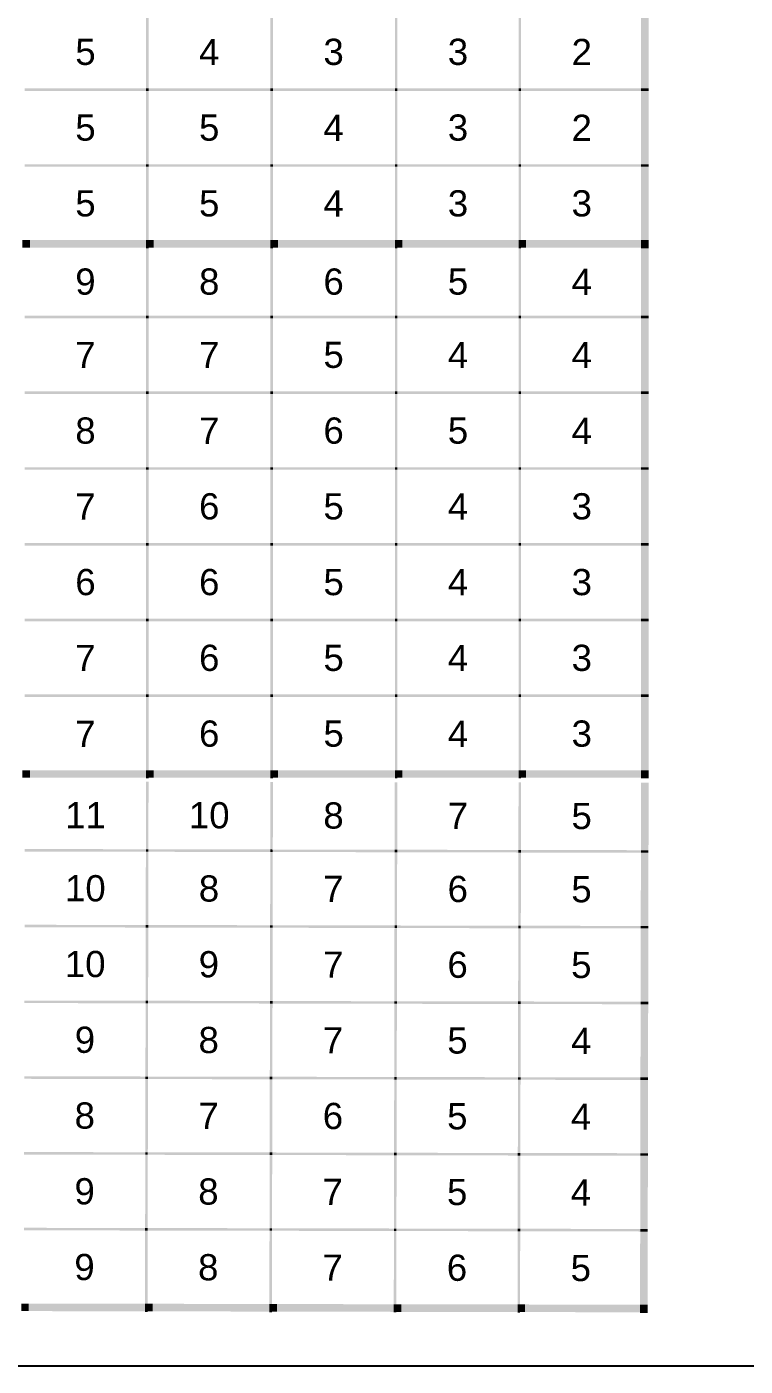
# Model space of a CAD drawing. Header units: inches. Extents: x 4293 to 10865, y -6935 to 441.
# Drawn here: x 5454.7 to 5591.2, y -675.9 to -421.3 of the extents above; entities that cross this region are included whole.
import ezdxf

# ---------------------------------------------------------------- set-up
doc = ezdxf.new("R2010")
doc.units = ezdxf.units.IN
doc.header["$MEASUREMENT"] = 0
doc.layers.get('Defpoints').update_dxf_attribs({"color": 104})
doc.layers.add('PDF_Text', color=7, linetype='Continuous', lineweight=35)
doc.styles.add('PDF Arial', font='arial.ttf')

# ---------------------------------------------------------------- blocks, each defined once
blk = doc.blocks.new('A$C8dca8dff')
at = {"transparency": 33554610}
for points in [[(6.02, -11.3217), (6.0267, -11.3217), (6.02, -11.515), (6.0267, -11.515)], [(6.3483, -11.3217), (6.355, -11.3217), (6.3483, -11.515), (6.355, -11.515)], [(6.6767, -11.3217), (6.6833, -11.3217), (6.6767, -11.515), (6.6833, -11.515)], [(7.0033, -11.3217), (7.01, -11.3217), (7.0033, -11.515), (7.01, -11.515)], [(7.3267, -11.3217), (7.3467, -11.3217), (7.3267, -11.515), (7.3467, -11.515)], [(5.7, -11.515), (6.02, -11.515), (5.7, -11.5217), (6.02, -11.5217)], [(6.02, -11.515), (6.0267, -11.515), (6.02, -11.5217), (6.0267, -11.5217)], [(6.02, -11.5217), (6.0267, -11.5217), (6.02, -11.715), (6.0267, -11.715)], [(6.0267, -11.515), (6.3483, -11.515), (6.0267, -11.5217), (6.3483, -11.5217)], [(6.3483, -11.515), (6.355, -11.515), (6.3483, -11.5217), (6.355, -11.5217)], [(6.3483, -11.5217), (6.355, -11.5217), (6.3483, -11.715), (6.355, -11.715)], [(6.355, -11.515), (6.6767, -11.515), (6.355, -11.5217), (6.6767, -11.5217)], [(6.6767, -11.515), (6.6833, -11.515), (6.6767, -11.5217), (6.6833, -11.5217)], [(6.6767, -11.5217), (6.6833, -11.5217), (6.6767, -11.715), (6.6833, -11.715)], [(6.6833, -11.515), (7.0033, -11.515), (6.6833, -11.5217), (7.0033, -11.5217)], [(7.0033, -11.515), (7.01, -11.515), (7.0033, -11.5217), (7.01, -11.5217)], [(7.0033, -11.5217), (7.01, -11.5217), (7.0033, -11.715), (7.01, -11.715)], [(7.01, -11.515), (7.3267, -11.515), (7.01, -11.5217), (7.3267, -11.5217)], [(7.3267, -11.515), (7.3467, -11.515), (7.3267, -11.5217), (7.3467, -11.5217)], [(7.3267, -11.5217), (7.3467, -11.5217), (7.3267, -11.715), (7.3467, -11.715)], [(5.7, -11.715), (6.02, -11.715), (5.7, -11.7217), (6.02, -11.7217)], [(6.02, -11.715), (6.0267, -11.715), (6.02, -11.7217), (6.0267, -11.7217)], [(6.02, -11.7217), (6.0267, -11.7217), (6.02, -11.915), (6.0267, -11.915)], [(6.0267, -11.715), (6.3483, -11.715), (6.0267, -11.7217), (6.3483, -11.7217)], [(6.3483, -11.715), (6.355, -11.715), (6.3483, -11.7217), (6.355, -11.7217)], [(6.3483, -11.7217), (6.355, -11.7217), (6.3483, -11.915), (6.355, -11.915)], [(6.355, -11.715), (6.6767, -11.715), (6.355, -11.7217), (6.6767, -11.7217)], [(6.6767, -11.715), (6.6833, -11.715), (6.6767, -11.7217), (6.6833, -11.7217)], [(6.6767, -11.7217), (6.6833, -11.7217), (6.6767, -11.915), (6.6833, -11.915)], [(6.6833, -11.715), (7.0033, -11.715), (6.6833, -11.7217), (7.0033, -11.7217)], [(7.0033, -11.715), (7.01, -11.715), (7.0033, -11.7217), (7.01, -11.7217)], [(7.0033, -11.7217), (7.01, -11.7217), (7.0033, -11.915), (7.01, -11.915)], [(7.01, -11.715), (7.3267, -11.715), (7.01, -11.7217), (7.3267, -11.7217)], [(7.3267, -11.715), (7.3467, -11.715), (7.3267, -11.7217), (7.3467, -11.7217)], [(7.3267, -11.7217), (7.3467, -11.7217), (7.3267, -11.915), (7.3467, -11.915)], [(5.6933, -11.915), (5.7133, -11.915), (5.6933, -11.935), (5.7133, -11.935)], [(5.7133, -11.915), (6.02, -11.915), (5.7133, -11.935), (6.02, -11.935)], [(6.02, -11.915), (6.04, -11.915), (6.02, -11.935), (6.04, -11.935)], [(6.04, -11.915), (6.3483, -11.915), (6.04, -11.935), (6.3483, -11.935)], [(6.3483, -11.915), (6.3683, -11.915), (6.3483, -11.935), (6.3683, -11.935)], [(6.3683, -11.915), (6.6767, -11.915), (6.3683, -11.935), (6.6767, -11.935)], [(6.6767, -11.915), (6.6967, -11.915), (6.6767, -11.935), (6.6967, -11.935)], [(6.6967, -11.915), (7.0033, -11.915), (6.6967, -11.935), (7.0033, -11.935)], [(7.0033, -11.915), (7.0233, -11.915), (7.0033, -11.935), (7.0233, -11.935)], [(7.0233, -11.915), (7.3267, -11.915), (7.0233, -11.935), (7.3267, -11.935)], [(7.3267, -11.915), (7.3467, -11.915), (7.3267, -11.9367), (7.3467, -11.9367)], [(6.02, -11.935), (6.0267, -11.935), (6.02, -11.9367), (6.0267, -11.9367)], [(6.02, -11.9367), (6.0267, -11.9367), (6.02, -12.115), (6.0267, -12.115)], [(6.3483, -11.935), (6.355, -11.935), (6.3483, -11.9367), (6.355, -11.9367)], [(6.3483, -11.9367), (6.355, -11.9367), (6.3483, -12.115), (6.355, -12.115)], [(6.6767, -11.935), (6.6833, -11.935), (6.6767, -11.9367), (6.6833, -11.9367)], [(6.6767, -11.9367), (6.6833, -11.9367), (6.6767, -12.115), (6.6833, -12.115)], [(7.0033, -11.935), (7.01, -11.935), (7.0033, -11.9367), (7.01, -11.9367)], [(7.0033, -11.9367), (7.01, -11.9367), (7.0033, -12.115), (7.01, -12.115)], [(7.3267, -11.9367), (7.3467, -11.9367), (7.3267, -12.115), (7.3467, -12.115)], [(5.7, -12.115), (6.02, -12.115), (5.7, -12.1217), (6.02, -12.1217)], [(6.02, -12.115), (6.0267, -12.115), (6.02, -12.1217), (6.0267, -12.1217)], [(6.02, -12.1217), (6.0267, -12.1217), (6.02, -12.315), (6.0267, -12.315)], [(6.0267, -12.115), (6.3483, -12.115), (6.0267, -12.1217), (6.3483, -12.1217)], [(6.3483, -12.115), (6.355, -12.115), (6.3483, -12.1217), (6.355, -12.1217)], [(6.3483, -12.1217), (6.355, -12.1217), (6.3483, -12.315), (6.355, -12.315)], [(6.355, -12.115), (6.6767, -12.115), (6.355, -12.1217), (6.6767, -12.1217)], [(6.6767, -12.115), (6.6833, -12.115), (6.6767, -12.1217), (6.6833, -12.1217)], [(6.6767, -12.1217), (6.6833, -12.1217), (6.6767, -12.315), (6.6833, -12.315)], [(6.6833, -12.115), (7.0033, -12.115), (6.6833, -12.1217), (7.0033, -12.1217)], [(7.0033, -12.115), (7.01, -12.115), (7.0033, -12.1217), (7.01, -12.1217)], [(7.0033, -12.1217), (7.01, -12.1217), (7.0033, -12.315), (7.01, -12.315)], [(7.01, -12.115), (7.3267, -12.115), (7.01, -12.1217), (7.3267, -12.1217)], [(7.3267, -12.115), (7.3467, -12.115), (7.3267, -12.1217), (7.3467, -12.1217)], [(7.3267, -12.1217), (7.3467, -12.1217), (7.3267, -12.315), (7.3467, -12.315)], [(5.7, -12.315), (6.02, -12.315), (5.7, -12.3217), (6.02, -12.3217)], [(6.02, -12.315), (6.0267, -12.315), (6.02, -12.3217), (6.0267, -12.3217)], [(6.02, -12.3217), (6.0267, -12.3217), (6.02, -12.515), (6.0267, -12.515)], [(6.0267, -12.315), (6.3483, -12.315), (6.0267, -12.3217), (6.3483, -12.3217)], [(6.3483, -12.315), (6.355, -12.315), (6.3483, -12.3217), (6.355, -12.3217)], [(6.3483, -12.3217), (6.355, -12.3217), (6.3483, -12.515), (6.355, -12.515)], [(6.355, -12.315), (6.6767, -12.315), (6.355, -12.3217), (6.6767, -12.3217)], [(6.6767, -12.315), (6.6833, -12.315), (6.6767, -12.3217), (6.6833, -12.3217)], [(6.6767, -12.3217), (6.6833, -12.3217), (6.6767, -12.515), (6.6833, -12.515)], [(6.6833, -12.315), (7.0033, -12.315), (6.6833, -12.3217), (7.0033, -12.3217)], [(7.0033, -12.315), (7.01, -12.315), (7.0033, -12.3217), (7.01, -12.3217)], [(7.0033, -12.3217), (7.01, -12.3217), (7.0033, -12.515), (7.01, -12.515)], [(7.01, -12.315), (7.3267, -12.315), (7.01, -12.3217), (7.3267, -12.3217)], [(7.3267, -12.315), (7.3467, -12.315), (7.3267, -12.3217), (7.3467, -12.3217)], [(7.3267, -12.3217), (7.3467, -12.3217), (7.3267, -12.515), (7.3467, -12.515)], [(5.7, -12.515), (6.02, -12.515), (5.7, -12.5217), (6.02, -12.5217)], [(6.02, -12.515), (6.0267, -12.515), (6.02, -12.5217), (6.0267, -12.5217)], [(6.0267, -12.515), (6.3483, -12.515), (6.0267, -12.5217), (6.3483, -12.5217)], [(6.3483, -12.515), (6.355, -12.515), (6.3483, -12.5217), (6.355, -12.5217)], [(6.355, -12.515), (6.6767, -12.515), (6.355, -12.5217), (6.6767, -12.5217)], [(6.6767, -12.515), (6.6833, -12.515), (6.6767, -12.5217), (6.6833, -12.5217)], [(6.6833, -12.515), (7.0033, -12.515), (6.6833, -12.5217), (7.0033, -12.5217)], [(7.0033, -12.515), (7.01, -12.515), (7.0033, -12.5217), (7.01, -12.5217)], [(7.01, -12.515), (7.3267, -12.515), (7.01, -12.5217), (7.3267, -12.5217)], [(7.3267, -12.515), (7.3467, -12.515), (7.3267, -12.5217), (7.3467, -12.5217)], [(6.02, -12.5217), (6.0267, -12.5217), (6.02, -12.715), (6.0267, -12.715)], [(6.3483, -12.5217), (6.355, -12.5217), (6.3483, -12.715), (6.355, -12.715)], [(6.6767, -12.5217), (6.6833, -12.5217), (6.6767, -12.715), (6.6833, -12.715)], [(7.0033, -12.5217), (7.01, -12.5217), (7.0033, -12.715), (7.01, -12.715)], [(7.3267, -12.5217), (7.3467, -12.5217), (7.3267, -12.715), (7.3467, -12.715)], [(5.7, -12.715), (6.02, -12.715), (5.7, -12.7217), (6.02, -12.7217)], [(6.02, -12.715), (6.0267, -12.715), (6.02, -12.7217), (6.0267, -12.7217)], [(6.02, -12.7217), (6.0267, -12.7217), (6.02, -12.915), (6.0267, -12.915)], [(6.0267, -12.715), (6.3483, -12.715), (6.0267, -12.7217), (6.3483, -12.7217)], [(6.3483, -12.715), (6.355, -12.715), (6.3483, -12.7217), (6.355, -12.7217)], [(6.3483, -12.7217), (6.355, -12.7217), (6.3483, -12.915), (6.355, -12.915)], [(6.355, -12.715), (6.6767, -12.715), (6.355, -12.7217), (6.6767, -12.7217)], [(6.6767, -12.715), (6.6833, -12.715), (6.6767, -12.7217), (6.6833, -12.7217)], [(6.6767, -12.7217), (6.6833, -12.7217), (6.6767, -12.915), (6.6833, -12.915)], [(6.6833, -12.715), (7.0033, -12.715), (6.6833, -12.7217), (7.0033, -12.7217)], [(7.0033, -12.715), (7.01, -12.715), (7.0033, -12.7217), (7.01, -12.7217)], [(7.0033, -12.7217), (7.01, -12.7217), (7.0033, -12.915), (7.01, -12.915)], [(7.01, -12.715), (7.3267, -12.715), (7.01, -12.7217), (7.3267, -12.7217)], [(7.3267, -12.715), (7.3467, -12.715), (7.3267, -12.7217), (7.3467, -12.7217)], [(7.3267, -12.7217), (7.3467, -12.7217), (7.3267, -12.915), (7.3467, -12.915)], [(5.7, -12.915), (6.02, -12.915), (5.7, -12.9217), (6.02, -12.9217)], [(6.02, -12.915), (6.0267, -12.915), (6.02, -12.9217), (6.0267, -12.9217)], [(6.02, -12.9217), (6.0267, -12.9217), (6.02, -13.115), (6.0267, -13.115)], [(6.0267, -12.915), (6.3483, -12.915), (6.0267, -12.9217), (6.3483, -12.9217)], [(6.3483, -12.915), (6.355, -12.915), (6.3483, -12.9217), (6.355, -12.9217)], [(6.3483, -12.9217), (6.355, -12.9217), (6.3483, -13.115), (6.355, -13.115)], [(6.355, -12.915), (6.6767, -12.915), (6.355, -12.9217), (6.6767, -12.9217)], [(6.6767, -12.915), (6.6833, -12.915), (6.6767, -12.9217), (6.6833, -12.9217)], [(6.6767, -12.9217), (6.6833, -12.9217), (6.6767, -13.115), (6.6833, -13.115)], [(6.6833, -12.915), (7.0033, -12.915), (6.6833, -12.9217), (7.0033, -12.9217)], [(7.0033, -12.915), (7.01, -12.915), (7.0033, -12.9217), (7.01, -12.9217)], [(7.0033, -12.9217), (7.01, -12.9217), (7.0033, -13.115), (7.01, -13.115)], [(7.01, -12.915), (7.3267, -12.915), (7.01, -12.9217), (7.3267, -12.9217)], [(7.3267, -12.915), (7.3467, -12.915), (7.3267, -12.9217), (7.3467, -12.9217)], [(7.3267, -12.9217), (7.3467, -12.9217), (7.3267, -13.115), (7.3467, -13.115)], [(5.7, -13.115), (6.02, -13.115), (5.7, -13.1217), (6.02, -13.1217)], [(6.02, -13.115), (6.0267, -13.115), (6.02, -13.1217), (6.0267, -13.1217)], [(6.0267, -13.115), (6.3483, -13.115), (6.0267, -13.1217), (6.3483, -13.1217)], [(6.3483, -13.115), (6.355, -13.115), (6.3483, -13.1217), (6.355, -13.1217)], [(6.355, -13.115), (6.6767, -13.115), (6.355, -13.1217), (6.6767, -13.1217)], [(6.6767, -13.115), (6.6833, -13.115), (6.6767, -13.1217), (6.6833, -13.1217)], [(6.6833, -13.115), (7.0033, -13.115), (6.6833, -13.1217), (7.0033, -13.1217)], [(7.0033, -13.115), (7.01, -13.115), (7.0033, -13.1217), (7.01, -13.1217)], [(7.01, -13.115), (7.3267, -13.115), (7.01, -13.1217), (7.3267, -13.1217)], [(7.3267, -13.115), (7.3467, -13.115), (7.3267, -13.1217), (7.3467, -13.1217)], [(6.02, -13.1217), (6.0267, -13.1217), (6.02, -13.315), (6.0267, -13.315)], [(6.3483, -13.1217), (6.355, -13.1217), (6.3483, -13.315), (6.355, -13.315)], [(6.6767, -13.1217), (6.6833, -13.1217), (6.6767, -13.315), (6.6833, -13.315)], [(7.0033, -13.1217), (7.01, -13.1217), (7.0033, -13.315), (7.01, -13.315)], [(7.3267, -13.1217), (7.3467, -13.1217), (7.3267, -13.315), (7.3467, -13.315)], [(5.6933, -13.315), (5.7133, -13.315), (5.6933, -13.335), (5.7133, -13.335)], [(5.7133, -13.315), (6.02, -13.315), (5.7133, -13.335), (6.02, -13.335)], [(6.02, -13.315), (6.04, -13.315), (6.02, -13.335), (6.04, -13.335)], [(6.04, -13.315), (6.3483, -13.315), (6.04, -13.335), (6.3483, -13.335)], [(6.3483, -13.315), (6.3683, -13.315), (6.3483, -13.335), (6.3683, -13.335)], [(6.3683, -13.315), (6.6767, -13.315), (6.3683, -13.335), (6.6767, -13.335)], [(6.6767, -13.315), (6.6967, -13.315), (6.6767, -13.335), (6.6967, -13.335)], [(6.6967, -13.315), (7.0033, -13.315), (6.6967, -13.335), (7.0033, -13.335)], [(7.0033, -13.315), (7.0233, -13.315), (7.0033, -13.335), (7.0233, -13.335)], [(7.0233, -13.315), (7.3267, -13.315), (7.0233, -13.335), (7.3267, -13.335)], [(7.3267, -13.315), (7.3467, -13.315), (7.3267, -13.3367), (7.3467, -13.3367)], [(6.0199, -13.3453), (6.0266, -13.3453), (6.0196, -13.5236), (6.0262, -13.5236)], [(6.02, -13.335), (6.0267, -13.335), (6.02, -13.3367), (6.0267, -13.3367)], [(6.3482, -13.3459), (6.3549, -13.3459), (6.3479, -13.5242), (6.3546, -13.5243)], [(6.3483, -13.335), (6.355, -13.335), (6.3483, -13.3367), (6.355, -13.3367)], [(6.6766, -13.3465), (6.6832, -13.3466), (6.6762, -13.5249), (6.6829, -13.5249)], [(6.6767, -13.335), (6.6833, -13.335), (6.6767, -13.3367), (6.6833, -13.3367)], [(7.0032, -13.3472), (7.0099, -13.3472), (7.0029, -13.5255), (7.0095, -13.5255)], [(7.0033, -13.335), (7.01, -13.335), (7.0033, -13.3367), (7.01, -13.3367)], [(7.3266, -13.3478), (7.3466, -13.3478), (7.3262, -13.5261), (7.3462, -13.5262)], [(5.6996, -13.523), (6.0196, -13.5236), (5.6995, -13.5297), (6.0195, -13.5303)], [(6.0195, -13.5303), (6.0262, -13.5303), (6.0192, -13.7236), (6.0258, -13.7236)], [(6.0196, -13.5236), (6.0262, -13.5236), (6.0195, -13.5303), (6.0262, -13.5303)], [(6.0262, -13.5236), (6.3479, -13.5242), (6.0262, -13.5303), (6.3479, -13.5309)], [(6.3479, -13.5309), (6.3545, -13.5309), (6.3475, -13.7242), (6.3542, -13.7243)], [(6.3479, -13.5242), (6.3546, -13.5243), (6.3479, -13.5309), (6.3545, -13.5309)], [(6.3546, -13.5243), (6.6762, -13.5249), (6.3545, -13.5309), (6.6762, -13.5315)], [(6.6762, -13.5315), (6.6829, -13.5316), (6.6758, -13.7249), (6.6825, -13.7249)], [(6.6762, -13.5249), (6.6829, -13.5249), (6.6762, -13.5315), (6.6829, -13.5316)], [(6.6829, -13.5249), (7.0029, -13.5255), (6.6829, -13.5316), (7.0029, -13.5322)], [(7.0029, -13.5322), (7.0095, -13.5322), (7.0025, -13.7255), (7.0092, -13.7255)], [(7.0029, -13.5255), (7.0095, -13.5255), (7.0029, -13.5322), (7.0095, -13.5322)], [(7.0095, -13.5255), (7.3262, -13.5261), (7.0095, -13.5322), (7.3262, -13.5328)], [(7.3262, -13.5328), (7.3462, -13.5328), (7.3258, -13.7261), (7.3458, -13.7262)], [(7.3262, -13.5261), (7.3462, -13.5262), (7.3262, -13.5328), (7.3462, -13.5328)], [(5.6992, -13.723), (6.0192, -13.7236), (5.6992, -13.7297), (6.0192, -13.7303)], [(6.0192, -13.7303), (6.0258, -13.7303), (6.0188, -13.9236), (6.0255, -13.9236)], [(6.0192, -13.7236), (6.0258, -13.7236), (6.0192, -13.7303), (6.0258, -13.7303)], [(6.0258, -13.7236), (6.3475, -13.7242), (6.0258, -13.7303), (6.3475, -13.7309)], [(6.3475, -13.7309), (6.3542, -13.7309), (6.3471, -13.9242), (6.3538, -13.9243)], [(6.3475, -13.7242), (6.3542, -13.7243), (6.3475, -13.7309), (6.3542, -13.7309)], [(6.3542, -13.7243), (6.6758, -13.7249), (6.3542, -13.7309), (6.6758, -13.7315)], [(6.6758, -13.7315), (6.6825, -13.7316), (6.6754, -13.9249), (6.6821, -13.9249)], [(6.6758, -13.7249), (6.6825, -13.7249), (6.6758, -13.7315), (6.6825, -13.7316)], [(6.6825, -13.7249), (7.0025, -13.7255), (6.6825, -13.7316), (7.0025, -13.7322)], [(7.0025, -13.7322), (7.0091, -13.7322), (7.0021, -13.9255), (7.0088, -13.9255)], [(7.0025, -13.7255), (7.0092, -13.7255), (7.0025, -13.7322), (7.0091, -13.7322)], [(7.0092, -13.7255), (7.3258, -13.7261), (7.0091, -13.7322), (7.3258, -13.7328)], [(7.3258, -13.7328), (7.3458, -13.7328), (7.3254, -13.9261), (7.3454, -13.9262)], [(7.3258, -13.7261), (7.3458, -13.7262), (7.3258, -13.7328), (7.3458, -13.7328)], [(5.6988, -13.923), (6.0188, -13.9236), (5.6988, -13.9297), (6.0188, -13.9303)], [(6.0188, -13.9303), (6.0254, -13.9303), (6.0184, -14.1236), (6.0251, -14.1236)], [(6.0188, -13.9236), (6.0255, -13.9236), (6.0188, -13.9303), (6.0254, -13.9303)], [(6.0255, -13.9236), (6.3471, -13.9242), (6.0254, -13.9303), (6.3471, -13.9309)], [(6.3471, -13.9309), (6.3538, -13.9309), (6.3467, -14.1242), (6.3534, -14.1242)], [(6.3471, -13.9242), (6.3538, -13.9243), (6.3471, -13.9309), (6.3538, -13.9309)], [(6.3538, -13.9243), (6.6754, -13.9249), (6.3538, -13.9309), (6.6754, -13.9315)], [(6.6754, -13.9315), (6.6821, -13.9316), (6.6751, -14.1249), (6.6817, -14.1249)], [(6.6754, -13.9249), (6.6821, -13.9249), (6.6754, -13.9315), (6.6821, -13.9316)], [(6.6821, -13.9249), (7.0021, -13.9255), (6.6821, -13.9316), (7.0021, -13.9322)], [(7.0021, -13.9322), (7.0088, -13.9322), (7.0017, -14.1255), (7.0084, -14.1255)], [(7.0021, -13.9255), (7.0088, -13.9255), (7.0021, -13.9322), (7.0088, -13.9322)], [(7.0088, -13.9255), (7.3254, -13.9261), (7.0088, -13.9322), (7.3254, -13.9328)], [(7.3254, -13.9261), (7.3454, -13.9262), (7.3254, -13.9328), (7.3454, -13.9328)], [(7.3254, -13.9328), (7.3454, -13.9328), (7.325, -14.1261), (7.345, -14.1262)], [(5.6984, -14.123), (6.0184, -14.1236), (5.6984, -14.1297), (6.0184, -14.1303)], [(6.0184, -14.1303), (6.0251, -14.1303), (6.018, -14.3236), (6.0247, -14.3236)], [(6.0184, -14.1236), (6.0251, -14.1236), (6.0184, -14.1303), (6.0251, -14.1303)], [(6.0251, -14.1236), (6.3467, -14.1242), (6.0251, -14.1303), (6.3467, -14.1309)], [(6.3467, -14.1309), (6.3534, -14.1309), (6.3463, -14.3242), (6.353, -14.3242)], [(6.3467, -14.1242), (6.3534, -14.1242), (6.3467, -14.1309), (6.3534, -14.1309)], [(6.3534, -14.1242), (6.6751, -14.1249), (6.3534, -14.1309), (6.675, -14.1315)], [(6.675, -14.1315), (6.6817, -14.1316), (6.6747, -14.3249), (6.6813, -14.3249)], [(6.6751, -14.1249), (6.6817, -14.1249), (6.675, -14.1315), (6.6817, -14.1316)], [(6.6817, -14.1249), (7.0017, -14.1255), (6.6817, -14.1316), (7.0017, -14.1322)], [(7.0017, -14.1322), (7.0084, -14.1322), (7.0013, -14.3255), (7.008, -14.3255)], [(7.0017, -14.1255), (7.0084, -14.1255), (7.0017, -14.1322), (7.0084, -14.1322)], [(7.0084, -14.1255), (7.325, -14.1261), (7.0084, -14.1322), (7.325, -14.1328)], [(7.325, -14.1328), (7.345, -14.1328), (7.3247, -14.3261), (7.3447, -14.3262)], [(7.325, -14.1261), (7.345, -14.1262), (7.325, -14.1328), (7.345, -14.1328)], [(5.698, -14.323), (6.018, -14.3236), (5.698, -14.3296), (6.018, -14.3303)], [(6.018, -14.3303), (6.0247, -14.3303), (6.0176, -14.5236), (6.0243, -14.5236)], [(6.018, -14.3236), (6.0247, -14.3236), (6.018, -14.3303), (6.0247, -14.3303)], [(6.0247, -14.3236), (6.3463, -14.3242), (6.0247, -14.3303), (6.3463, -14.3309)], [(6.3463, -14.3309), (6.353, -14.3309), (6.346, -14.5242), (6.3526, -14.5242)], [(6.3463, -14.3242), (6.353, -14.3242), (6.3463, -14.3309), (6.353, -14.3309)], [(6.353, -14.3242), (6.6747, -14.3249), (6.353, -14.3309), (6.6747, -14.3315)], [(6.6747, -14.3315), (6.6813, -14.3315), (6.6743, -14.5249), (6.6809, -14.5249)], [(6.6747, -14.3249), (6.6813, -14.3249), (6.6747, -14.3315), (6.6813, -14.3315)], [(6.6813, -14.3249), (7.0013, -14.3255), (6.6813, -14.3315), (7.0013, -14.3322)], [(7.0013, -14.3322), (7.008, -14.3322), (7.0009, -14.5255), (7.0076, -14.5255)], [(7.0013, -14.3255), (7.008, -14.3255), (7.0013, -14.3322), (7.008, -14.3322)], [(7.008, -14.3255), (7.3247, -14.3261), (7.008, -14.3322), (7.3246, -14.3328)], [(7.3246, -14.3328), (7.3446, -14.3328), (7.3243, -14.5261), (7.3443, -14.5262)], [(7.3247, -14.3261), (7.3447, -14.3262), (7.3246, -14.3328), (7.3446, -14.3328)], [(5.6976, -14.523), (6.0176, -14.5236), (5.6976, -14.5296), (6.0176, -14.5303)], [(6.0176, -14.5303), (6.0243, -14.5303), (6.0172, -14.7236), (6.0239, -14.7236)], [(6.0176, -14.5236), (6.0243, -14.5236), (6.0176, -14.5303), (6.0243, -14.5303)], [(6.0243, -14.5236), (6.346, -14.5242), (6.0243, -14.5303), (6.3459, -14.5309)], [(6.3459, -14.5309), (6.3526, -14.5309), (6.3456, -14.7242), (6.3522, -14.7242)], [(6.346, -14.5242), (6.3526, -14.5242), (6.3459, -14.5309), (6.3526, -14.5309)], [(6.3526, -14.5242), (6.6743, -14.5249), (6.3526, -14.5309), (6.6743, -14.5315)], [(6.6743, -14.5315), (6.6809, -14.5315), (6.6739, -14.7249), (6.6806, -14.7249)], [(6.6743, -14.5249), (6.6809, -14.5249), (6.6743, -14.5315), (6.6809, -14.5315)], [(6.6809, -14.5249), (7.0009, -14.5255), (6.6809, -14.5315), (7.0009, -14.5322)], [(7.0009, -14.5322), (7.0076, -14.5322), (7.0006, -14.7255), (7.0072, -14.7255)], [(7.0009, -14.5255), (7.0076, -14.5255), (7.0009, -14.5322), (7.0076, -14.5322)], [(7.0076, -14.5255), (7.3243, -14.5261), (7.0076, -14.5322), (7.3243, -14.5328)], [(7.3243, -14.5328), (7.3443, -14.5328), (7.3239, -14.7261), (7.3439, -14.7262)], [(7.3243, -14.5261), (7.3443, -14.5262), (7.3243, -14.5328), (7.3443, -14.5328)], [(5.6906, -14.723), (5.7106, -14.723), (5.6905, -14.743), (5.7105, -14.743)], [(5.7106, -14.723), (6.0172, -14.7236), (5.7105, -14.743), (6.0172, -14.7436)], [(6.0172, -14.7236), (6.0372, -14.7236), (6.0172, -14.7436), (6.0372, -14.7436)], [(6.0172, -14.7436), (6.0239, -14.7436), (6.0172, -14.7453), (6.0239, -14.7453)], [(6.0372, -14.7236), (6.3456, -14.7242), (6.0372, -14.7436), (6.3455, -14.7442)], [(6.3456, -14.7242), (6.3656, -14.7243), (6.3455, -14.7442), (6.3655, -14.7443)], [(6.3455, -14.7442), (6.3522, -14.7442), (6.3455, -14.7459), (6.3522, -14.7459)], [(6.3656, -14.7243), (6.6739, -14.7249), (6.3655, -14.7443), (6.6739, -14.7449)], [(6.6739, -14.7249), (6.6939, -14.7249), (6.6739, -14.7449), (6.6939, -14.7449)], [(6.6739, -14.7449), (6.6805, -14.7449), (6.6739, -14.7465), (6.6805, -14.7465)], [(6.6939, -14.7249), (7.0006, -14.7255), (6.6939, -14.7449), (7.0005, -14.7455)], [(7.0006, -14.7255), (7.0206, -14.7255), (7.0005, -14.7455), (7.0205, -14.7455)], [(7.0005, -14.7455), (7.0072, -14.7455), (7.0005, -14.7472), (7.0072, -14.7472)], [(7.0206, -14.7255), (7.3239, -14.7261), (7.0205, -14.7455), (7.3239, -14.7461)], [(7.3239, -14.7261), (7.3439, -14.7262), (7.3238, -14.7478), (7.3438, -14.7478)]]:
    blk.add_solid(points, dxfattribs=at)
at = {"char_height": 0.0692, "attachment_point": 4, "style": 'PDF Arial'}
for s, insert in [('5', (5.8332, -11.4188)), ('4', (6.1599, -11.4188)), ('3', (6.4882, -11.4188)), ('3', (6.8165, -11.4188)), ('2', (7.1432, -11.4188)), ('5', (5.8332, -11.6188)), ('5', (6.1599, -11.6188)), ('4', (6.4882, -11.6188)), ('3', (6.8165, -11.6188)), ('2', (7.1432, -11.6188)), ('5', (5.8332, -11.8188)), ('5', (6.1599, -11.8188)), ('4', (6.4882, -11.8188)), ('3', (6.8165, -11.8188)), ('3', (7.1432, -11.8188)), ('9', (5.8332, -12.0253)), ('8', (6.1599, -12.0253)), ('6', (6.4882, -12.0253)), ('5', (6.8165, -12.0253)), ('4', (7.1432, -12.0253)), ('7', (5.8332, -12.2187)), ('7', (6.1599, -12.2187)), ('5', (6.4882, -12.2187)), ('4', (6.8165, -12.2187)), ('4', (7.1432, -12.2187)), ('8', (5.8332, -12.4187)), ('7', (6.1599, -12.4187)), ('6', (6.4882, -12.4187)), ('5', (6.8165, -12.4187)), ('4', (7.1432, -12.4187)), ('7', (5.8332, -12.6187)), ('6', (6.1599, -12.6187)), ('5', (6.4882, -12.6187)), ('4', (6.8165, -12.6187)), ('3', (7.1432, -12.6187)), ('6', (5.8332, -12.8187)), ('6', (6.1599, -12.8187)), ('5', (6.4882, -12.8187)), ('4', (6.8165, -12.8187)), ('3', (7.1432, -12.8187)), ('7', (5.8332, -13.0187)), ('6', (6.1599, -13.0187)), ('5', (6.4882, -13.0187)), ('4', (6.8165, -13.0187)), ('3', (7.1432, -13.0187)), ('7', (5.8332, -13.2187)), ('6', (6.1599, -13.2187)), ('5', (6.4882, -13.2187)), ('4', (6.8165, -13.2187)), ('3', (7.1432, -13.2187))]:
    blk.add_mtext(s, dxfattribs=dict(at, insert=insert))
at = {"char_height": 0.0692, "attachment_point": 4, "rotation": 359.8892, "style": 'PDF Arial'}
for s, insert in [('11', (5.8063, -13.4336)), ('10', (6.133, -13.4342)), ('8', (6.4879, -13.4349)), ('7', (6.8162, -13.4355)), ('5', (7.1429, -13.4362)), ('10', (5.806, -13.6269)), ('8', (6.1593, -13.6276)), ('7', (6.4876, -13.6282)), ('6', (6.8159, -13.6289)), ('5', (7.1425, -13.6295)), ('10', (5.8056, -13.8269)), ('9', (6.1589, -13.8276)), ('7', (6.4872, -13.8282)), ('6', (6.8155, -13.8289)), ('5', (7.1421, -13.8295)), ('9', (5.8318, -14.027)), ('8', (6.1585, -14.0276)), ('7', (6.4868, -14.0282)), ('5', (6.8151, -14.0289)), ('4', (7.1417, -14.0295)), ('8', (5.8314, -14.227)), ('7', (6.1581, -14.2276)), ('6', (6.4864, -14.2282)), ('5', (6.8147, -14.2289)), ('4', (7.1413, -14.2295)), ('9', (5.8311, -14.427)), ('8', (6.1577, -14.4276)), ('7', (6.486, -14.4282)), ('5', (6.8143, -14.4289)), ('4', (7.141, -14.4295)), ('9', (5.8307, -14.627)), ('8', (6.1573, -14.6276)), ('7', (6.4856, -14.6282)), ('6', (6.8139, -14.6289)), ('5', (7.1406, -14.6295))]:
    blk.add_mtext(s, dxfattribs=dict(at, insert=insert))

msp = doc.modelspace()

# ---------------------------------------------------------------- linework, layer by layer
at = {"layer": 'Defpoints', "color": 2}
msp.add_lwpolyline([(5035.23, 405.14), (6147.14, 405.14), (6147.14, -675.94), (5035.23, -675.94)], close=True, dxfattribs=at)

# ---------------------------------------------------------------- block references
at = {"layer": 'PDF_Text', "xscale": 72, "yscale": 72, "zscale": 72}
msp.add_blockref('A$C8dca8dff', (5043.88, 396.03), dxfattribs=at)

doc.saveas('drawing.dxf')
